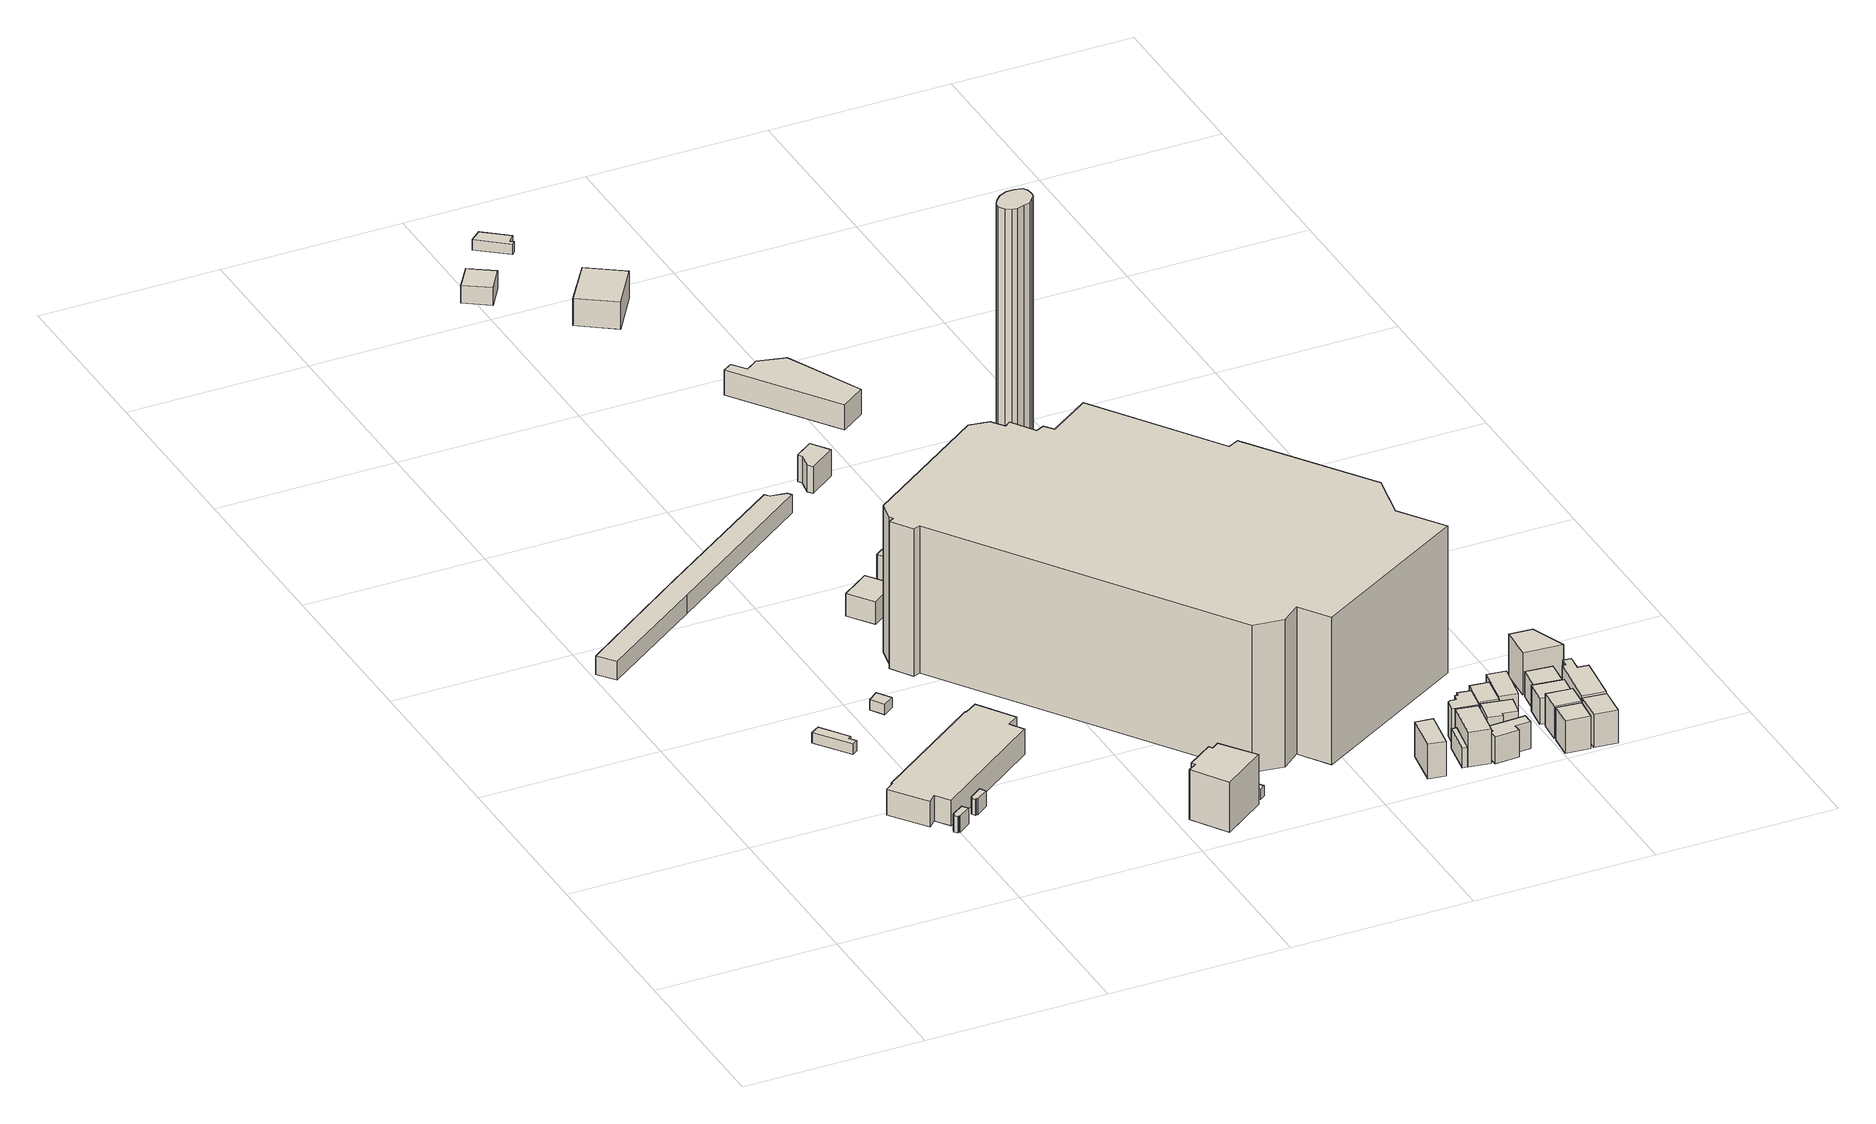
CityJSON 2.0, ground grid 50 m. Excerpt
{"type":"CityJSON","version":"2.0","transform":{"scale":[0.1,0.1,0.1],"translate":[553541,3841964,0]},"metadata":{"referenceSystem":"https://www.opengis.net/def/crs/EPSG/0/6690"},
"CityObjects":{
"building1":{"type":"Building","attributes":{"class":"3001","measuredHeight":4.7,"BuildingDetailAttribute.specifiedBuildingCoverageRate":0.6,"BuildingDetailAttribute.surveyYear":2017,"BuildingRiverFloodingRiskAttribute.description":"1","BuildingRiverFloodingRiskAttribute.rank":"2","BuildingRiverFloodingRiskAttribute.depth":1.25,"BuildingRiverFloodingRiskAttribute.adminType":"1","BuildingRiverFloodingRiskAttribute.scale":"2","BuildingRiverFloodingRiskAttribute.duration":79.05,"BuildingIDAttribute.prefecture":"27","BuildingIDAttribute.city":"27124"},"geometry":[{"type":"Solid","lod":"1","boundaries":[[[[0,1,2,3,4,5,6,7]],[[6,8,9,7]],[[5,10,8,6]],[[4,11,10,5]],[[3,12,11,4]],[[2,13,12,3]],[[1,14,13,2]],[[0,15,14,1]],[[7,9,15,0]],[[8,10,11,12,13,14,15,9]]]]}]},
"building2":{"type":"Building","attributes":{"計測周辺長":28.81,"1/2500図郭":22,"区名":"鶴見区","町丁目名称":"焼野２丁目","街区番号":11,"class":"3001","usage":"452","storeysAboveGround":1,"BuildingDetailAttribute.buildingRoofEdgeArea":31.96,"BuildingDetailAttribute.buildingStructureType":"610","BuildingDetailAttribute.buildingStructureOrgType":"2","BuildingDetailAttribute.detailedUsage":"1620","BuildingDetailAttribute.specifiedBuildingCoverageRate":0.6,"BuildingDetailAttribute.surveyYear":2017,"BuildingRiverFloodingRiskAttribute.description":"1","BuildingRiverFloodingRiskAttribute.rank":"2","BuildingRiverFloodingRiskAttribute.depth":1.45,"BuildingRiverFloodingRiskAttribute.adminType":"1","BuildingRiverFloodingRiskAttribute.scale":"2","BuildingRiverFloodingRiskAttribute.duration":97.28,"BuildingIDAttribute.prefecture":"27","BuildingIDAttribute.city":"27124"},"geometry":[{"type":"Solid","lod":"1","boundaries":[[[[16,17,18,19,20,21]],[[20,22,23,21]],[[19,24,22,20]],[[18,25,24,19]],[[17,26,25,18]],[[16,27,26,17]],[[21,23,27,16]],[[22,24,25,26,27,23]]]]}]},
"building3":{"type":"Building","attributes":{"class":"3001","measuredHeight":4.7,"BuildingDetailAttribute.specifiedBuildingCoverageRate":0.6,"BuildingDetailAttribute.surveyYear":2017,"BuildingRiverFloodingRiskAttribute.description":"1","BuildingRiverFloodingRiskAttribute.rank":"2","BuildingRiverFloodingRiskAttribute.depth":1.19,"BuildingRiverFloodingRiskAttribute.adminType":"1","BuildingRiverFloodingRiskAttribute.scale":"2","BuildingRiverFloodingRiskAttribute.duration":73.68,"BuildingIDAttribute.prefecture":"27","BuildingIDAttribute.city":"27124"},"geometry":[{"type":"Solid","lod":"1","boundaries":[[[[28,29,30,31,32,33,34,35]],[[34,36,37,35]],[[33,38,36,34]],[[32,39,38,33]],[[31,40,39,32]],[[30,41,40,31]],[[29,42,41,30]],[[28,43,42,29]],[[35,37,43,28]],[[36,38,39,40,41,42,43,37]]]]}]},
"building4":{"type":"Building","attributes":{"計測周辺長":123.88,"1/2500図郭":22,"区名":"鶴見区","町丁目名称":"焼野２丁目","街区番号":11,"class":"3001","usage":"452","measuredHeight":7.4,"storeysAboveGround":2,"BuildingDetailAttribute.buildingRoofEdgeArea":724.97,"BuildingDetailAttribute.buildingStructureType":"603","BuildingDetailAttribute.buildingStructureOrgType":"3","BuildingDetailAttribute.detailedUsage":"1620","BuildingDetailAttribute.specifiedBuildingCoverageRate":0.6,"BuildingDetailAttribute.surveyYear":2017,"BuildingRiverFloodingRiskAttribute.description":"1","BuildingRiverFloodingRiskAttribute.rank":"2","BuildingRiverFloodingRiskAttribute.depth":1.21,"BuildingRiverFloodingRiskAttribute.adminType":"1","BuildingRiverFloodingRiskAttribute.scale":"2","BuildingRiverFloodingRiskAttribute.duration":75.48,"BuildingIDAttribute.prefecture":"27","BuildingIDAttribute.city":"27124"},"geometry":[{"type":"Solid","lod":"1","boundaries":[[[[44,45,46,47,48,49,50,51,52,53,54,55]],[[54,56,57,55]],[[53,58,56,54]],[[52,59,58,53]],[[51,60,59,52]],[[50,61,60,51]],[[49,62,61,50]],[[48,63,62,49]],[[47,64,63,48]],[[46,65,64,47]],[[45,66,65,46]],[[44,67,66,45]],[[55,57,67,44]],[[56,58,59,60,61,62,63,64,65,66,67,57]]]]}]},
"building5":{"type":"Building","attributes":{"class":"3001","BuildingDetailAttribute.specifiedBuildingCoverageRate":0.6,"BuildingDetailAttribute.surveyYear":2017,"BuildingRiverFloodingRiskAttribute.description":"1","BuildingRiverFloodingRiskAttribute.rank":"2","BuildingRiverFloodingRiskAttribute.depth":1.58,"BuildingRiverFloodingRiskAttribute.adminType":"1","BuildingRiverFloodingRiskAttribute.scale":"2","BuildingRiverFloodingRiskAttribute.duration":108.07,"BuildingIDAttribute.prefecture":"27","BuildingIDAttribute.city":"27124"},"geometry":[{"type":"Solid","lod":"1","boundaries":[[[[68,69,70,71]],[[70,72,73,71]],[[69,74,72,70]],[[68,75,74,69]],[[71,73,75,68]],[[72,74,75,73]]]]}]},
"building6":{"type":"Building","attributes":{"計測周辺長":188.62,"1/2500図郭":22,"区名":"鶴見区","町丁目名称":"焼野３丁目","街区番号":3,"class":"3003","usage":"431","measuredHeight":5.4,"storeysAboveGround":1,"BuildingDetailAttribute.buildingRoofEdgeArea":532.32,"BuildingDetailAttribute.buildingStructureType":"610","BuildingDetailAttribute.buildingStructureOrgType":"2","BuildingDetailAttribute.detailedUsage":"1720","BuildingDetailAttribute.specifiedBuildingCoverageRate":0.6,"BuildingDetailAttribute.surveyYear":2017,"BuildingRiverFloodingRiskAttribute.description":"1","BuildingRiverFloodingRiskAttribute.rank":"2","BuildingRiverFloodingRiskAttribute.depth":0.916,"BuildingRiverFloodingRiskAttribute.adminType":"1","BuildingRiverFloodingRiskAttribute.scale":"2","BuildingRiverFloodingRiskAttribute.duration":47.07,"BuildingIDAttribute.prefecture":"27","BuildingIDAttribute.city":"27124"},"geometry":[{"type":"Solid","lod":"1","boundaries":[[[[76,77,78,79,80,81,82,83]],[[82,84,85,83]],[[81,86,84,82]],[[80,87,86,81]],[[79,88,87,80]],[[78,89,88,79]],[[77,90,89,78]],[[76,91,90,77]],[[83,85,91,76]],[[84,86,87,88,89,90,91,85]]]]}]},
"building7":{"type":"Building","attributes":{"計測周辺長":36.13,"1/2500図郭":22,"区名":"鶴見区","町丁目名称":"焼野３丁目","街区番号":3,"class":"3001","usage":"452","measuredHeight":6.5,"storeysAboveGround":1,"BuildingDetailAttribute.buildingRoofEdgeArea":81.1,"BuildingDetailAttribute.buildingStructureType":"610","BuildingDetailAttribute.buildingStructureOrgType":"2","BuildingDetailAttribute.detailedUsage":"1620","BuildingDetailAttribute.specifiedBuildingCoverageRate":0.6,"BuildingDetailAttribute.surveyYear":2017,"BuildingRiverFloodingRiskAttribute.description":"1","BuildingRiverFloodingRiskAttribute.rank":"2","BuildingRiverFloodingRiskAttribute.depth":1.5,"BuildingRiverFloodingRiskAttribute.adminType":"1","BuildingRiverFloodingRiskAttribute.scale":"2","BuildingRiverFloodingRiskAttribute.duration":101.57,"BuildingIDAttribute.prefecture":"27","BuildingIDAttribute.city":"27124"},"geometry":[{"type":"Solid","lod":"1","boundaries":[[[[92,93,94,95]],[[94,96,97,95]],[[93,98,96,94]],[[92,99,98,93]],[[95,97,99,92]],[[96,98,99,97]]]]}]},
"building8":{"type":"Building","attributes":{"計測周辺長":54.66,"1/2500図郭":22,"区名":"鶴見区","町丁目名称":"焼野２丁目","街区番号":11,"class":"3002","usage":"452","measuredHeight":14.5,"storeysAboveGround":5,"BuildingDetailAttribute.buildingRoofEdgeArea":177,"BuildingDetailAttribute.buildingStructureType":"603","BuildingDetailAttribute.buildingStructureOrgType":"3","BuildingDetailAttribute.detailedUsage":"1620","BuildingDetailAttribute.specifiedBuildingCoverageRate":0.6,"BuildingDetailAttribute.surveyYear":2017,"BuildingRiverFloodingRiskAttribute.description":"1","BuildingRiverFloodingRiskAttribute.rank":"2","BuildingRiverFloodingRiskAttribute.depth":1.59,"BuildingRiverFloodingRiskAttribute.adminType":"1","BuildingRiverFloodingRiskAttribute.scale":"2","BuildingRiverFloodingRiskAttribute.duration":109.17,"BuildingIDAttribute.prefecture":"27","BuildingIDAttribute.city":"27124"},"geometry":[{"type":"Solid","lod":"1","boundaries":[[[[100,101,102,103,104,105,106,107]],[[106,108,109,107]],[[105,110,108,106]],[[104,111,110,105]],[[103,112,111,104]],[[102,113,112,103]],[[101,114,113,102]],[[100,115,114,101]],[[107,109,115,100]],[[108,110,111,112,113,114,115,109]]]]}]},
"building9":{"type":"Building","attributes":{"計測周辺長":23.14,"1/2500図郭":22,"区名":"鶴見区","町丁目名称":"焼野２丁目","街区番号":11,"class":"3003","usage":"452","storeysAboveGround":1,"BuildingDetailAttribute.buildingRoofEdgeArea":18.38,"BuildingDetailAttribute.buildingStructureType":"610","BuildingDetailAttribute.buildingStructureOrgType":"2","BuildingDetailAttribute.detailedUsage":"1620","BuildingDetailAttribute.specifiedBuildingCoverageRate":0.6,"BuildingDetailAttribute.surveyYear":2017,"BuildingRiverFloodingRiskAttribute.description":"1","BuildingRiverFloodingRiskAttribute.rank":"2","BuildingRiverFloodingRiskAttribute.depth":1.59,"BuildingRiverFloodingRiskAttribute.adminType":"1","BuildingRiverFloodingRiskAttribute.scale":"2","BuildingRiverFloodingRiskAttribute.duration":109.17,"BuildingIDAttribute.prefecture":"27","BuildingIDAttribute.city":"27124"},"geometry":[{"type":"Solid","lod":"1","boundaries":[[[[116,117,118,119]],[[118,120,121,119]],[[117,122,120,118]],[[116,123,122,117]],[[119,121,123,116]],[[120,122,123,121]]]]}]},
"building10":{"type":"Building","attributes":{"計測周辺長":23.14,"1/2500図郭":22,"区名":"鶴見区","町丁目名称":"焼野２丁目","街区番号":11,"class":"3003","usage":"452","storeysAboveGround":1,"BuildingDetailAttribute.buildingRoofEdgeArea":18.38,"BuildingDetailAttribute.buildingStructureType":"610","BuildingDetailAttribute.buildingStructureOrgType":"2","BuildingDetailAttribute.detailedUsage":"1620","BuildingDetailAttribute.specifiedBuildingCoverageRate":0.6,"BuildingDetailAttribute.surveyYear":2017,"BuildingRiverFloodingRiskAttribute.description":"1","BuildingRiverFloodingRiskAttribute.rank":"2","BuildingRiverFloodingRiskAttribute.depth":1.59,"BuildingRiverFloodingRiskAttribute.adminType":"1","BuildingRiverFloodingRiskAttribute.scale":"2","BuildingRiverFloodingRiskAttribute.duration":109.17,"BuildingIDAttribute.prefecture":"27","BuildingIDAttribute.city":"27124"},"geometry":[{"type":"Solid","lod":"1","boundaries":[[[[124,125,126,127]],[[126,128,129,127]],[[125,130,128,126]],[[124,131,130,125]],[[127,129,131,124]],[[128,130,131,129]]]]}]},
"building11":{"type":"Building","attributes":{"class":"3003","measuredHeight":5.2,"BuildingDetailAttribute.specifiedBuildingCoverageRate":0.6,"BuildingDetailAttribute.surveyYear":2017,"BuildingRiverFloodingRiskAttribute.description":"1","BuildingRiverFloodingRiskAttribute.rank":"2","BuildingRiverFloodingRiskAttribute.depth":1.23,"BuildingRiverFloodingRiskAttribute.adminType":"1","BuildingRiverFloodingRiskAttribute.scale":"2","BuildingRiverFloodingRiskAttribute.duration":77.03,"BuildingIDAttribute.prefecture":"27","BuildingIDAttribute.city":"27124"},"geometry":[{"type":"Solid","lod":"1","boundaries":[[[[132,133,134,135]],[[134,136,137,135]],[[133,138,136,134]],[[132,139,138,133]],[[135,137,139,132]],[[136,138,139,137]]]]}]},
"building12":{"type":"Building","attributes":{"計測周辺長":28.7,"1/2500図郭":22,"区名":"鶴見区","町丁目名称":"焼野３丁目","街区番号":3,"class":"3003","usage":"431","measuredHeight":7.7,"storeysAboveGround":1,"BuildingDetailAttribute.buildingRoofEdgeArea":47.15,"BuildingDetailAttribute.buildingStructureType":"610","BuildingDetailAttribute.buildingStructureOrgType":"2","BuildingDetailAttribute.detailedUsage":"1720","BuildingDetailAttribute.specifiedBuildingCoverageRate":0.6,"BuildingDetailAttribute.surveyYear":2017,"BuildingRiverFloodingRiskAttribute.description":"1","BuildingRiverFloodingRiskAttribute.rank":"2","BuildingRiverFloodingRiskAttribute.depth":0.919,"BuildingRiverFloodingRiskAttribute.adminType":"1","BuildingRiverFloodingRiskAttribute.scale":"2","BuildingRiverFloodingRiskAttribute.duration":47.15,"BuildingIDAttribute.prefecture":"27","BuildingIDAttribute.city":"27124"},"geometry":[{"type":"Solid","lod":"1","boundaries":[[[[140,141,142,143,144,145]],[[144,146,147,145]],[[143,148,146,144]],[[142,149,148,143]],[[141,150,149,142]],[[140,151,150,141]],[[145,147,151,140]],[[146,148,149,150,151,147]]]]}]},
"building13":{"type":"Building","attributes":{"計測周辺長":384.94,"1/2500図郭":22,"区名":"鶴見区","町丁目名称":"焼野２丁目","街区番号":11,"class":"3002","usage":"452","measuredHeight":42.7,"storeysAboveGround":9,"BuildingDetailAttribute.buildingRoofEdgeArea":8252.58,"BuildingDetailAttribute.buildingStructureType":"603","BuildingDetailAttribute.buildingStructureOrgType":"3","BuildingDetailAttribute.detailedUsage":"1620","BuildingDetailAttribute.specifiedBuildingCoverageRate":0.6,"BuildingDetailAttribute.surveyYear":2017,"BuildingRiverFloodingRiskAttribute.description":"1","BuildingRiverFloodingRiskAttribute.rank":"2","BuildingRiverFloodingRiskAttribute.depth":1.46,"BuildingRiverFloodingRiskAttribute.adminType":"1","BuildingRiverFloodingRiskAttribute.scale":"2","BuildingRiverFloodingRiskAttribute.duration":97.9,"BuildingIDAttribute.prefecture":"27","BuildingIDAttribute.city":"27124"},"geometry":[{"type":"Solid","lod":"1","boundaries":[[[[152,153,154,155,156,157,158,159,160,161,162,163,164,165,166,167,168,169,170,171,172,173,174]],[[173,175,176,174]],[[172,177,175,173]],[[171,178,177,172]],[[170,179,178,171]],[[169,180,179,170]],[[168,181,180,169]],[[167,182,181,168]],[[166,183,182,167]],[[165,184,183,166]],[[164,185,184,165]],[[163,186,185,164]],[[162,187,186,163]],[[161,188,187,162]],[[160,189,188,161]],[[159,190,189,160]],[[158,191,190,159]],[[157,192,191,158]],[[156,193,192,157]],[[155,194,193,156]],[[154,195,194,155]],[[153,196,195,154]],[[152,197,196,153]],[[174,176,197,152]],[[175,177,178,179,180,181,182,183,184,185,186,187,188,189,190,191,192,193,194,195,196,197,176]]]]}]},
"building14":{"type":"Building","attributes":{"計測周辺長":156.8,"1/2500図郭":22,"区名":"鶴見区","町丁目名称":"焼野２丁目","街区番号":11,"class":"3001","usage":"452","measuredHeight":9.9,"storeysAboveGround":2,"BuildingDetailAttribute.buildingRoofEdgeArea":564.96,"BuildingDetailAttribute.buildingStructureType":"610","BuildingDetailAttribute.buildingStructureOrgType":"2","BuildingDetailAttribute.detailedUsage":"1620","BuildingDetailAttribute.specifiedBuildingCoverageRate":0.6,"BuildingDetailAttribute.surveyYear":2017,"BuildingRiverFloodingRiskAttribute.description":"1","BuildingRiverFloodingRiskAttribute.rank":"2","BuildingRiverFloodingRiskAttribute.depth":1.22,"BuildingRiverFloodingRiskAttribute.adminType":"1","BuildingRiverFloodingRiskAttribute.scale":"2","BuildingRiverFloodingRiskAttribute.duration":76,"BuildingIDAttribute.prefecture":"27","BuildingIDAttribute.city":"27124"},"geometry":[{"type":"Solid","lod":"1","boundaries":[[[[198,199,200,201,202,203]],[[202,204,205,203]],[[201,206,204,202]],[[200,207,206,201]],[[199,208,207,200]],[[198,209,208,199]],[[203,205,209,198]],[[204,206,207,208,209,205]]]]}]},
"building15":{"type":"Building","attributes":{"計測周辺長":57.41,"1/2500図郭":22,"区名":"鶴見区","町丁目名称":"焼野３丁目","街区番号":3,"class":"3001","usage":"431","measuredHeight":7.9,"storeysAboveGround":1,"BuildingDetailAttribute.buildingRoofEdgeArea":205.15,"BuildingDetailAttribute.buildingStructureType":"610","BuildingDetailAttribute.buildingStructureOrgType":"2","BuildingDetailAttribute.detailedUsage":"1720","BuildingDetailAttribute.specifiedBuildingCoverageRate":0.6,"BuildingDetailAttribute.surveyYear":2017,"BuildingRiverFloodingRiskAttribute.description":"1","BuildingRiverFloodingRiskAttribute.rank":"2","BuildingRiverFloodingRiskAttribute.depth":1.06,"BuildingRiverFloodingRiskAttribute.adminType":"1","BuildingRiverFloodingRiskAttribute.scale":"2","BuildingRiverFloodingRiskAttribute.duration":61.22,"BuildingIDAttribute.prefecture":"27","BuildingIDAttribute.city":"27124"},"geometry":[{"type":"Solid","lod":"1","boundaries":[[[[210,211,212,213]],[[212,214,215,213]],[[211,216,214,212]],[[210,217,216,211]],[[213,215,217,210]],[[214,216,217,215]]]]}]},
"building16":{"type":"Building","attributes":{"class":"3003","BuildingDetailAttribute.specifiedBuildingCoverageRate":0.6,"BuildingDetailAttribute.surveyYear":2017,"BuildingRiverFloodingRiskAttribute.description":"1","BuildingRiverFloodingRiskAttribute.rank":"2","BuildingRiverFloodingRiskAttribute.depth":1.89,"BuildingRiverFloodingRiskAttribute.adminType":"1","BuildingRiverFloodingRiskAttribute.scale":"2","BuildingRiverFloodingRiskAttribute.duration":129.43,"BuildingIDAttribute.prefecture":"27","BuildingIDAttribute.city":"27124"},"geometry":[{"type":"Solid","lod":"1","boundaries":[[[[218,219,220,221,222,223]],[[222,224,225,223]],[[221,226,224,222]],[[220,227,226,221]],[[219,228,227,220]],[[218,229,228,219]],[[223,225,229,218]],[[224,226,227,228,229,225]]]]}]},
"building17":{"type":"Building","attributes":{"計測周辺長":29.45,"1/2500図郭":22,"区名":"鶴見区","町丁目名称":"焼野２丁目","街区番号":11,"class":"3001","usage":"452","measuredHeight":98.3,"storeysAboveGround":1,"BuildingDetailAttribute.buildingRoofEdgeArea":64.72,"BuildingDetailAttribute.buildingStructureType":"603","BuildingDetailAttribute.buildingStructureOrgType":"3","BuildingDetailAttribute.detailedUsage":"1620","BuildingDetailAttribute.specifiedBuildingCoverageRate":0.6,"BuildingDetailAttribute.surveyYear":2017,"BuildingRiverFloodingRiskAttribute.description":"1","BuildingRiverFloodingRiskAttribute.rank":"2","BuildingRiverFloodingRiskAttribute.depth":1.5,"BuildingRiverFloodingRiskAttribute.adminType":"1","BuildingRiverFloodingRiskAttribute.scale":"2","BuildingRiverFloodingRiskAttribute.duration":101.47,"BuildingIDAttribute.prefecture":"27","BuildingIDAttribute.city":"27124"},"geometry":[{"type":"Solid","lod":"1","boundaries":[[[[230,231,232,233,234,235,236,237,238,239,240,241,242,243,244,245,246]],[[245,247,248,246]],[[244,249,247,245]],[[243,250,249,244]],[[242,251,250,243]],[[241,252,251,242]],[[240,253,252,241]],[[239,254,253,240]],[[238,255,254,239]],[[237,256,255,238]],[[236,257,256,237]],[[235,258,257,236]],[[234,259,258,235]],[[233,260,259,234]],[[232,261,260,233]],[[231,262,261,232]],[[230,263,262,231]],[[246,248,263,230]],[[247,249,250,251,252,253,254,255,256,257,258,259,260,261,262,263,248]]]]}]},
"building18":{"type":"Building","attributes":{"計測周辺長":85.37,"1/2500図郭":22,"区名":"鶴見区","町丁目名称":"焼野３丁目","街区番号":3,"class":"3003","usage":"431","measuredHeight":7.3,"storeysAboveGround":1,"BuildingDetailAttribute.buildingRoofEdgeArea":314.3,"BuildingDetailAttribute.buildingStructureType":"610","BuildingDetailAttribute.buildingStructureOrgType":"2","BuildingDetailAttribute.detailedUsage":"1720","BuildingDetailAttribute.specifiedBuildingCoverageRate":0.6,"BuildingDetailAttribute.surveyYear":2017,"BuildingRiverFloodingRiskAttribute.description":"1","BuildingRiverFloodingRiskAttribute.rank":"2","BuildingRiverFloodingRiskAttribute.depth":0.861,"BuildingRiverFloodingRiskAttribute.adminType":"1","BuildingRiverFloodingRiskAttribute.scale":"2","BuildingRiverFloodingRiskAttribute.duration":41.03,"BuildingIDAttribute.prefecture":"27","BuildingIDAttribute.city":"27124"},"geometry":[{"type":"Solid","lod":"1","boundaries":[[[[264,265,266,267,268,269,270]],[[269,271,272,270]],[[268,273,271,269]],[[267,274,273,268]],[[266,275,274,267]],[[265,276,275,266]],[[264,277,276,265]],[[270,272,277,264]],[[271,273,274,275,276,277,272]]]]}]},
"building19":{"type":"Building","attributes":{"計測周辺長":42.56,"1/2500図郭":22,"区名":"鶴見区","町丁目名称":"焼野２丁目","街区番号":11,"class":"3003","usage":"452","measuredHeight":22.6,"storeysAboveGround":1,"BuildingDetailAttribute.buildingRoofEdgeArea":97.22,"BuildingDetailAttribute.buildingStructureType":"610","BuildingDetailAttribute.buildingStructureOrgType":"2","BuildingDetailAttribute.detailedUsage":"1620","BuildingDetailAttribute.specifiedBuildingCoverageRate":0.6,"BuildingDetailAttribute.surveyYear":2017,"BuildingRiverFloodingRiskAttribute.description":"1","BuildingRiverFloodingRiskAttribute.rank":"2","BuildingRiverFloodingRiskAttribute.depth":1.5,"BuildingRiverFloodingRiskAttribute.adminType":"1","BuildingRiverFloodingRiskAttribute.scale":"2","BuildingRiverFloodingRiskAttribute.duration":101.47,"BuildingIDAttribute.prefecture":"27","BuildingIDAttribute.city":"27124"},"geometry":[{"type":"Solid","lod":"1","boundaries":[[[[278,279,280,281,282,283,284]],[[283,285,286,284]],[[282,287,285,283]],[[281,288,287,282]],[[280,289,288,281]],[[279,290,289,280]],[[278,291,290,279]],[[284,286,291,278]],[[285,287,288,289,290,291,286]]]]}]},
"building20":{"type":"Building","attributes":{"計測周辺長":31.7,"1/2500図郭":22,"区名":"鶴見区","町丁目名称":"焼野２丁目","街区番号":10,"class":"3001","usage":"411","measuredHeight":10,"storeysAboveGround":3,"BuildingDetailAttribute.buildingRoofEdgeArea":52.88,"BuildingDetailAttribute.buildingStructureType":"610","BuildingDetailAttribute.buildingStructureOrgType":"2","BuildingDetailAttribute.detailedUsage":"1110","BuildingDetailAttribute.specifiedBuildingCoverageRate":0.8,"BuildingDetailAttribute.surveyYear":2017,"BuildingRiverFloodingRiskAttribute.description":"1","BuildingRiverFloodingRiskAttribute.rank":"2","BuildingRiverFloodingRiskAttribute.depth":2.36,"BuildingRiverFloodingRiskAttribute.adminType":"1","BuildingRiverFloodingRiskAttribute.scale":"2","BuildingRiverFloodingRiskAttribute.duration":155.88,"BuildingIDAttribute.prefecture":"27","BuildingIDAttribute.city":"27124"},"geometry":[{"type":"Solid","lod":"1","boundaries":[[[[292,293,294,295]],[[294,296,297,295]],[[293,298,296,294]],[[292,299,298,293]],[[295,297,299,292]],[[296,298,299,297]]]]}]},
"building21":{"type":"Building","attributes":{"計測周辺長":37.68,"1/2500図郭":22,"区名":"鶴見区","町丁目名称":"焼野２丁目","街区番号":10,"class":"3003","usage":"411","measuredHeight":5.7,"storeysAboveGround":3,"BuildingDetailAttribute.buildingRoofEdgeArea":82.09,"BuildingDetailAttribute.buildingStructureType":"610","BuildingDetailAttribute.buildingStructureOrgType":"2","BuildingDetailAttribute.detailedUsage":"1110","BuildingDetailAttribute.specifiedBuildingCoverageRate":0.8,"BuildingDetailAttribute.surveyYear":2017,"BuildingRiverFloodingRiskAttribute.description":"1","BuildingRiverFloodingRiskAttribute.rank":"2","BuildingRiverFloodingRiskAttribute.depth":2.36,"BuildingRiverFloodingRiskAttribute.adminType":"1","BuildingRiverFloodingRiskAttribute.scale":"2","BuildingRiverFloodingRiskAttribute.duration":155.88,"BuildingIDAttribute.prefecture":"27","BuildingIDAttribute.city":"27124"},"geometry":[{"type":"Solid","lod":"1","boundaries":[[[[300,301,302,303]],[[302,304,305,303]],[[301,306,304,302]],[[300,307,306,301]],[[303,305,307,300]],[[304,306,307,305]]]]}]},
"building22":{"type":"Building","attributes":{"計測周辺長":37.68,"1/2500図郭":22,"区名":"鶴見区","町丁目名称":"焼野２丁目","街区番号":10,"class":"3001","usage":"411","measuredHeight":10.1,"storeysAboveGround":3,"BuildingDetailAttribute.buildingRoofEdgeArea":82.09,"BuildingDetailAttribute.buildingStructureType":"610","BuildingDetailAttribute.buildingStructureOrgType":"2","BuildingDetailAttribute.detailedUsage":"1110","BuildingDetailAttribute.specifiedBuildingCoverageRate":0.8,"BuildingDetailAttribute.surveyYear":2017,"BuildingRiverFloodingRiskAttribute.description":"1","BuildingRiverFloodingRiskAttribute.rank":"2","BuildingRiverFloodingRiskAttribute.depth":2.36,"BuildingRiverFloodingRiskAttribute.adminType":"1","BuildingRiverFloodingRiskAttribute.scale":"2","BuildingRiverFloodingRiskAttribute.duration":155.88,"BuildingIDAttribute.prefecture":"27","BuildingIDAttribute.city":"27124"},"geometry":[{"type":"Solid","lod":"1","boundaries":[[[[308,309,310,311]],[[310,312,313,311]],[[309,314,312,310]],[[308,315,314,309]],[[311,313,315,308]],[[312,314,315,313]]]]}]},
"building23":{"type":"Building","attributes":{"計測周辺長":28.61,"1/2500図郭":22,"区名":"鶴見区","町丁目名称":"焼野２丁目","街区番号":10,"class":"3001","usage":"411","measuredHeight":9.8,"storeysAboveGround":3,"BuildingDetailAttribute.buildingRoofEdgeArea":43.06,"BuildingDetailAttribute.buildingStructureType":"610","BuildingDetailAttribute.buildingStructureOrgType":"2","BuildingDetailAttribute.detailedUsage":"1110","BuildingDetailAttribute.specifiedBuildingCoverageRate":0.8,"BuildingDetailAttribute.surveyYear":2017,"BuildingRiverFloodingRiskAttribute.description":"1","BuildingRiverFloodingRiskAttribute.rank":"2","BuildingRiverFloodingRiskAttribute.depth":2.36,"BuildingRiverFloodingRiskAttribute.adminType":"1","BuildingRiverFloodingRiskAttribute.scale":"2","BuildingRiverFloodingRiskAttribute.duration":155.88,"BuildingIDAttribute.prefecture":"27","BuildingIDAttribute.city":"27124"},"geometry":[{"type":"Solid","lod":"1","boundaries":[[[[316,317,318,319,320,321,322,323,324]],[[323,325,326,324]],[[322,327,325,323]],[[321,328,327,322]],[[320,329,328,321]],[[319,330,329,320]],[[318,331,330,319]],[[317,332,331,318]],[[316,333,332,317]],[[324,326,333,316]],[[325,327,328,329,330,331,332,333,326]]]]}]},
"building24":{"type":"Building","attributes":{"計測周辺長":32.57,"1/2500図郭":22,"区名":"鶴見区","町丁目名称":"焼野２丁目","街区番号":10,"class":"3001","usage":"411","measuredHeight":7.8,"storeysAboveGround":3,"BuildingDetailAttribute.buildingRoofEdgeArea":46.54,"BuildingDetailAttribute.buildingStructureType":"610","BuildingDetailAttribute.buildingStructureOrgType":"2","BuildingDetailAttribute.detailedUsage":"1110","BuildingDetailAttribute.specifiedBuildingCoverageRate":0.8,"BuildingDetailAttribute.surveyYear":2017,"BuildingRiverFloodingRiskAttribute.description":"1","BuildingRiverFloodingRiskAttribute.rank":"2","BuildingRiverFloodingRiskAttribute.depth":2.36,"BuildingRiverFloodingRiskAttribute.adminType":"1","BuildingRiverFloodingRiskAttribute.scale":"2","BuildingRiverFloodingRiskAttribute.duration":155.88,"BuildingIDAttribute.prefecture":"27","BuildingIDAttribute.city":"27124"},"geometry":[{"type":"Solid","lod":"1","boundaries":[[[[334,335,336,337,338,339,340,341]],[[340,342,343,341]],[[339,344,342,340]],[[338,345,344,339]],[[337,346,345,338]],[[336,347,346,337]],[[335,348,347,336]],[[334,349,348,335]],[[341,343,349,334]],[[342,344,345,346,347,348,349,343]]]]}]},
"building25":{"type":"Building","attributes":{"計測周辺長":32.52,"1/2500図郭":22,"区名":"鶴見区","町丁目名称":"焼野２丁目","街区番号":10,"class":"3001","usage":"411","measuredHeight":9.5,"storeysAboveGround":3,"BuildingDetailAttribute.buildingRoofEdgeArea":59.12,"BuildingDetailAttribute.buildingStructureType":"610","BuildingDetailAttribute.buildingStructureOrgType":"2","BuildingDetailAttribute.detailedUsage":"1110","BuildingDetailAttribute.specifiedBuildingCoverageRate":0.8,"BuildingDetailAttribute.surveyYear":2017,"BuildingRiverFloodingRiskAttribute.description":"1","BuildingRiverFloodingRiskAttribute.rank":"2","BuildingRiverFloodingRiskAttribute.depth":2.36,"BuildingRiverFloodingRiskAttribute.adminType":"1","BuildingRiverFloodingRiskAttribute.scale":"2","BuildingRiverFloodingRiskAttribute.duration":155.88,"BuildingIDAttribute.prefecture":"27","BuildingIDAttribute.city":"27124"},"geometry":[{"type":"Solid","lod":"1","boundaries":[[[[350,351,352,353,354,355]],[[354,356,357,355]],[[353,358,356,354]],[[352,359,358,353]],[[351,360,359,352]],[[350,361,360,351]],[[355,357,361,350]],[[356,358,359,360,361,357]]]]}]},
"building26":{"type":"Building","attributes":{"計測周辺長":27.16,"1/2500図郭":22,"区名":"鶴見区","町丁目名称":"焼野２丁目","街区番号":10,"class":"3001","usage":"411","measuredHeight":9.7,"storeysAboveGround":3,"BuildingDetailAttribute.buildingRoofEdgeArea":43.81,"BuildingDetailAttribute.buildingStructureType":"610","BuildingDetailAttribute.buildingStructureOrgType":"2","BuildingDetailAttribute.detailedUsage":"1110","BuildingDetailAttribute.specifiedBuildingCoverageRate":0.8,"BuildingDetailAttribute.surveyYear":2017,"BuildingRiverFloodingRiskAttribute.description":"1","BuildingRiverFloodingRiskAttribute.rank":"2","BuildingRiverFloodingRiskAttribute.depth":2.36,"BuildingRiverFloodingRiskAttribute.adminType":"1","BuildingRiverFloodingRiskAttribute.scale":"2","BuildingRiverFloodingRiskAttribute.duration":155.88,"BuildingIDAttribute.prefecture":"27","BuildingIDAttribute.city":"27124"},"geometry":[{"type":"Solid","lod":"1","boundaries":[[[[362,363,364,365]],[[364,366,367,365]],[[363,368,366,364]],[[362,369,368,363]],[[365,367,369,362]],[[366,368,369,367]]]]}]},
"building27":{"type":"Building","attributes":{"計測周辺長":31.81,"1/2500図郭":22,"区名":"鶴見区","町丁目名称":"焼野２丁目","街区番号":10,"class":"3001","usage":"411","measuredHeight":9.8,"storeysAboveGround":3,"BuildingDetailAttribute.buildingRoofEdgeArea":54.99,"BuildingDetailAttribute.buildingStructureType":"610","BuildingDetailAttribute.buildingStructureOrgType":"2","BuildingDetailAttribute.detailedUsage":"1110","BuildingDetailAttribute.specifiedBuildingCoverageRate":0.8,"BuildingDetailAttribute.surveyYear":2017,"BuildingRiverFloodingRiskAttribute.description":"1","BuildingRiverFloodingRiskAttribute.rank":"2","BuildingRiverFloodingRiskAttribute.depth":2.36,"BuildingRiverFloodingRiskAttribute.adminType":"1","BuildingRiverFloodingRiskAttribute.scale":"2","BuildingRiverFloodingRiskAttribute.duration":155.88,"BuildingIDAttribute.prefecture":"27","BuildingIDAttribute.city":"27124"},"geometry":[{"type":"Solid","lod":"1","boundaries":[[[[370,371,372,373]],[[372,374,375,373]],[[371,376,374,372]],[[370,377,376,371]],[[373,375,377,370]],[[374,376,377,375]]]]}]},
"building28":{"type":"Building","attributes":{"計測周辺長":15.78,"1/2500図郭":22,"区名":"鶴見区","町丁目名称":"焼野２丁目","街区番号":11,"class":"3003","usage":"452","storeysAboveGround":1,"BuildingDetailAttribute.buildingRoofEdgeArea":10.16,"BuildingDetailAttribute.buildingStructureType":"610","BuildingDetailAttribute.buildingStructureOrgType":"2","BuildingDetailAttribute.detailedUsage":"1620","BuildingDetailAttribute.specifiedBuildingCoverageRate":0.6,"BuildingDetailAttribute.surveyYear":2017,"BuildingRiverFloodingRiskAttribute.description":"1","BuildingRiverFloodingRiskAttribute.rank":"2","BuildingRiverFloodingRiskAttribute.depth":1.62,"BuildingRiverFloodingRiskAttribute.adminType":"1","BuildingRiverFloodingRiskAttribute.scale":"2","BuildingRiverFloodingRiskAttribute.duration":111.2,"BuildingIDAttribute.prefecture":"27","BuildingIDAttribute.city":"27124"},"geometry":[{"type":"Solid","lod":"1","boundaries":[[[[378,379,380,381]],[[380,382,383,381]],[[379,384,382,380]],[[378,385,384,379]],[[381,383,385,378]],[[382,384,385,383]]]]}]},
"building29":{"type":"Building","attributes":{"計測周辺長":15.9,"1/2500図郭":22,"区名":"鶴見区","町丁目名称":"焼野２丁目","街区番号":11,"class":"3003","usage":"452","storeysAboveGround":1,"BuildingDetailAttribute.buildingRoofEdgeArea":10.78,"BuildingDetailAttribute.buildingStructureType":"610","BuildingDetailAttribute.buildingStructureOrgType":"2","BuildingDetailAttribute.detailedUsage":"1620","BuildingDetailAttribute.specifiedBuildingCoverageRate":0.6,"BuildingDetailAttribute.surveyYear":2017,"BuildingRiverFloodingRiskAttribute.description":"1","BuildingRiverFloodingRiskAttribute.rank":"2","BuildingRiverFloodingRiskAttribute.depth":1.91,"BuildingRiverFloodingRiskAttribute.adminType":"1","BuildingRiverFloodingRiskAttribute.scale":"2","BuildingRiverFloodingRiskAttribute.duration":130.55,"BuildingIDAttribute.prefecture":"27","BuildingIDAttribute.city":"27124"},"geometry":[{"type":"Solid","lod":"1","boundaries":[[[[386,387,388,389]],[[388,390,391,389]],[[387,392,390,388]],[[386,393,392,387]],[[389,391,393,386]],[[390,392,393,391]]]]}]},
"building30":{"type":"Building","attributes":{"class":"3001","measuredHeight":9.4,"BuildingDetailAttribute.specifiedBuildingCoverageRate":0.8,"BuildingDetailAttribute.surveyYear":2017,"BuildingRiverFloodingRiskAttribute.description":"1","BuildingRiverFloodingRiskAttribute.rank":"2","BuildingRiverFloodingRiskAttribute.depth":2.13,"BuildingRiverFloodingRiskAttribute.adminType":"1","BuildingRiverFloodingRiskAttribute.scale":"2","BuildingRiverFloodingRiskAttribute.duration":142.85,"BuildingIDAttribute.prefecture":"27","BuildingIDAttribute.city":"27124"},"geometry":[{"type":"Solid","lod":"1","boundaries":[[[[394,395,396,397]],[[396,398,399,397]],[[395,400,398,396]],[[394,401,400,395]],[[397,399,401,394]],[[398,400,401,399]]]]}]},
"building31":{"type":"Building","attributes":{"class":"3001","measuredHeight":9.4,"BuildingDetailAttribute.specifiedBuildingCoverageRate":0.8,"BuildingDetailAttribute.surveyYear":2017,"BuildingRiverFloodingRiskAttribute.description":"1","BuildingRiverFloodingRiskAttribute.rank":"2","BuildingRiverFloodingRiskAttribute.depth":2.13,"BuildingRiverFloodingRiskAttribute.adminType":"1","BuildingRiverFloodingRiskAttribute.scale":"2","BuildingRiverFloodingRiskAttribute.duration":142.85,"BuildingIDAttribute.prefecture":"27","BuildingIDAttribute.city":"27124"},"geometry":[{"type":"Solid","lod":"1","boundaries":[[[[402,403,404,405]],[[404,406,407,405]],[[403,408,406,404]],[[402,409,408,403]],[[405,407,409,402]],[[406,408,409,407]]]]}]},
"building32":{"type":"Building","attributes":{"class":"3001","measuredHeight":7.5,"BuildingDetailAttribute.specifiedBuildingCoverageRate":0.8,"BuildingDetailAttribute.surveyYear":2017,"BuildingRiverFloodingRiskAttribute.description":"1","BuildingRiverFloodingRiskAttribute.rank":"2","BuildingRiverFloodingRiskAttribute.depth":2.13,"BuildingRiverFloodingRiskAttribute.adminType":"1","BuildingRiverFloodingRiskAttribute.scale":"2","BuildingRiverFloodingRiskAttribute.duration":142.85,"BuildingIDAttribute.prefecture":"27","BuildingIDAttribute.city":"27124"},"geometry":[{"type":"Solid","lod":"1","boundaries":[[[[410,411,412,413]],[[412,414,415,413]],[[411,416,414,412]],[[410,417,416,411]],[[413,415,417,410]],[[414,416,417,415]]]]}]},
"building33":{"type":"Building","attributes":{"class":"3001","measuredHeight":9.6,"BuildingDetailAttribute.specifiedBuildingCoverageRate":0.8,"BuildingDetailAttribute.surveyYear":2017,"BuildingRiverFloodingRiskAttribute.description":"1","BuildingRiverFloodingRiskAttribute.rank":"2","BuildingRiverFloodingRiskAttribute.depth":2.13,"BuildingRiverFloodingRiskAttribute.adminType":"1","BuildingRiverFloodingRiskAttribute.scale":"2","BuildingRiverFloodingRiskAttribute.duration":142.85,"BuildingIDAttribute.prefecture":"27","BuildingIDAttribute.city":"27124"},"geometry":[{"type":"Solid","lod":"1","boundaries":[[[[418,419,420,421]],[[420,422,423,421]],[[419,424,422,420]],[[418,425,424,419]],[[421,423,425,418]],[[422,424,425,423]]]]}]},
"building34":{"type":"Building","attributes":{"class":"3001","measuredHeight":7.3,"BuildingDetailAttribute.specifiedBuildingCoverageRate":0.8,"BuildingDetailAttribute.surveyYear":2017,"BuildingRiverFloodingRiskAttribute.description":"1","BuildingRiverFloodingRiskAttribute.rank":"2","BuildingRiverFloodingRiskAttribute.depth":2.09,"BuildingRiverFloodingRiskAttribute.adminType":"1","BuildingRiverFloodingRiskAttribute.scale":"2","BuildingRiverFloodingRiskAttribute.duration":140.72,"BuildingIDAttribute.prefecture":"27","BuildingIDAttribute.city":"27124"},"geometry":[{"type":"Solid","lod":"1","boundaries":[[[[426,427,428,429]],[[428,430,431,429]],[[427,432,430,428]],[[426,433,432,427]],[[429,431,433,426]],[[430,432,433,431]]]]}]},
"building35":{"type":"Building","attributes":{"計測周辺長":15.37,"1/2500図郭":22,"区名":"鶴見区","町丁目名称":"焼野２丁目","街区番号":11,"class":"3003","usage":"452","storeysAboveGround":1,"BuildingDetailAttribute.buildingRoofEdgeArea":12.19,"BuildingDetailAttribute.buildingStructureType":"610","BuildingDetailAttribute.buildingStructureOrgType":"2","BuildingDetailAttribute.detailedUsage":"1620","BuildingDetailAttribute.specifiedBuildingCoverageRate":0.6,"BuildingDetailAttribute.surveyYear":2017,"BuildingRiverFloodingRiskAttribute.description":"1","BuildingRiverFloodingRiskAttribute.rank":"2","BuildingRiverFloodingRiskAttribute.depth":1.54,"BuildingRiverFloodingRiskAttribute.adminType":"1","BuildingRiverFloodingRiskAttribute.scale":"2","BuildingRiverFloodingRiskAttribute.duration":104.67,"BuildingIDAttribute.prefecture":"27","BuildingIDAttribute.city":"27124"},"geometry":[{"type":"Solid","lod":"1","boundaries":[[[[434,435,436,437]],[[436,438,439,437]],[[435,440,438,436]],[[434,441,440,435]],[[437,439,441,434]],[[438,440,441,439]]]]}]},
"building36":{"type":"Building","attributes":{"class":"3001","measuredHeight":9.6,"BuildingDetailAttribute.specifiedBuildingCoverageRate":0.8,"BuildingDetailAttribute.surveyYear":2017,"BuildingRiverFloodingRiskAttribute.description":"1","BuildingRiverFloodingRiskAttribute.rank":"2","BuildingRiverFloodingRiskAttribute.depth":2.13,"BuildingRiverFloodingRiskAttribute.adminType":"1","BuildingRiverFloodingRiskAttribute.scale":"2","BuildingRiverFloodingRiskAttribute.duration":142.85,"BuildingIDAttribute.prefecture":"27","BuildingIDAttribute.city":"27124"},"geometry":[{"type":"Solid","lod":"1","boundaries":[[[[442,443,444,445,446,447,448,449]],[[448,450,451,449]],[[447,452,450,448]],[[446,453,452,447]],[[445,454,453,446]],[[444,455,454,445]],[[443,456,455,444]],[[442,457,456,443]],[[449,451,457,442]],[[450,452,453,454,455,456,457,451]]]]}]},
"building37":{"type":"Building","attributes":{"class":"3002","measuredHeight":12.2,"BuildingDetailAttribute.specifiedBuildingCoverageRate":0.8,"BuildingDetailAttribute.surveyYear":2017,"BuildingRiverFloodingRiskAttribute.description":"1","BuildingRiverFloodingRiskAttribute.rank":"2","BuildingRiverFloodingRiskAttribute.depth":2.09,"BuildingRiverFloodingRiskAttribute.adminType":"1","BuildingRiverFloodingRiskAttribute.scale":"2","BuildingRiverFloodingRiskAttribute.duration":140.72,"BuildingIDAttribute.prefecture":"27","BuildingIDAttribute.city":"27124"},"geometry":[{"type":"Solid","lod":"1","boundaries":[[[[458,459,460,461]],[[460,462,463,461]],[[459,464,462,460]],[[458,465,464,459]],[[461,463,465,458]],[[462,464,465,463]]]]}]}
},
"vertices":[
[490,324,22],[487,321,22],[479,331,22],[482,334,22],[481,338,22],[516,362,22],[528,347,22],[493,321,22],[528,347,69],[493,321,69],[516,362,69],[481,338,69],[482,334,69],[479,331,69],[487,321,69],[490,324,69],
[347,861,19],[372,878,19],[426,804,19],[417,798,19],[430,780,19],[415,768,19],[430,780,49],[415,768,49],[417,798,49],[426,804,49],[372,878,49],[347,861,49],
[554,385,23],[557,386,23],[556,391,23],[592,416,23],[602,400,23],[566,375,23],[564,378,23],[560,374,23],[564,378,69],[560,374,69],[566,375,69],[602,400,69],[592,416,69],[556,391,69],[557,386,69],[554,385,69],
[459,398,21],[437,377,21],[365,475,21],[391,494,21],[389,497,21],[698,718,21],[701,717,21],[735,739,21],[801,641,21],[770,619,21],[795,581,21],[487,360,21],[795,581,95],[487,360,95],[770,619,95],[801,641,95],[735,739,95],[701,717,95],[698,718,95],[389,497,95],[391,494,95],[365,475,95],[437,377,95],[459,398,95],
[543,940,18],[572,962,18],[597,925,18],[567,903,18],[597,925,48],[567,903,48],[572,962,48],[543,940,48],
[704,1871,25],[713,1860,25],[757,1852,25],[765,1841,25],[326,1529,25],[38,1325,25],[2,1372,25],[325,1604,25],[2,1372,79],[325,1604,79],[38,1325,79],[326,1529,79],[765,1841,79],[757,1852,79],[713,1860,79],[704,1871,79],
[681,1362,17],[760,1419,17],[809,1352,17],[731,1295,17],[809,1352,82],[731,1295,82],[760,1419,82],[681,1362,82],
[1029,133,20],[1053,148,20],[1046,158,20],[1118,209,20],[1125,199,20],[1145,214,20],[1214,122,20],[1092,36,20],[1214,122,165],[1092,36,165],[1145,214,165],[1125,199,165],[1118,209,165],[1046,158,165],[1053,148,165],[1029,133,165],
[1173,222,19],[1192,232,19],[1204,210,19],[1184,200,19],[1204,210,49],[1184,200,49],[1192,232,49],[1173,222,49],
[1195,191,19],[1210,201,19],[1244,153,19],[1228,142,19],[1244,153,49],[1228,142,49],[1210,201,49],[1195,191,49],
[453,3074,29],[498,3140,29],[565,3096,29],[520,3030,29],[565,3096,81],[520,3030,81],[498,3140,81],[453,3074,81],
[927,1955,25],[852,1902,25],[842,1915,25],[849,1958,25],[842,1969,25],[892,2005,25],[842,1969,102],[892,2005,102],[849,1958,102],[842,1915,102],[852,1902,102],[927,1955,102],
[1903,479,16],[1459,217,16],[1403,299,16],[1352,258,16],[1265,270,16],[730,1044,16],[710,1037,16],[672,1096,16],[687,1104,16],[681,1114,16],[691,1169,16],[1043,1417,16],[1098,1408,16],[1124,1373,16],[1141,1386,16],[1184,1321,16],[1207,1332,16],[1227,1307,16],[1344,1388,16],[1579,1048,16],[1609,1063,16],[1842,733,16],[1817,600,16],[1842,733,443],[1817,600,443],[1609,1063,443],[1579,1048,443],[1344,1388,443],[1227,1307,443],[1207,1332,443],[1184,1321,443],[1141,1386,443],[1124,1373,443],[1098,1408,443],[1043,1417,443],[691,1169,443],[681,1114,443],[687,1104,443],[672,1096,443],[710,1037,443],[730,1044,443],[1265,270,443],[1352,258,443],[1403,299,443],[1459,217,443],[1903,479,443],
[807,1446,16],[1338,1822,16],[1415,1714,16],[1315,1643,16],[1282,1689,16],[851,1384,16],[1282,1689,115],[851,1384,115],[1315,1643,115],[1415,1714,115],[1338,1822,115],[807,1446,115],
[665,2877,17],[748,2998,17],[846,2932,17],[764,2810,17],[846,2932,96],[764,2810,96],[748,2998,96],[665,2877,96],
[594,3302,18],[625,3328,18],[692,3276,18],[675,3255,18],[683,3248,18],[674,3239,18],[683,3248,48],[674,3239,48],[675,3255,48],[692,3276,48],[625,3328,48],[594,3302,48],
[1185,1464,19],[1170,1474,19],[1160,1489,19],[1160,1499,19],[1162,1506,19],[1170,1519,19],[1187,1536,19],[1210,1547,19],[1232,1547,19],[1252,1542,19],[1260,1530,19],[1262,1512,19],[1260,1500,19],[1250,1487,19],[1238,1474,19],[1220,1469,19],[1200,1462,19],[1220,1469,1003],[1200,1462,1003],[1238,1474,1003],[1250,1487,1003],[1260,1500,1003],[1262,1512,1003],[1260,1530,1003],[1252,1542,1003],[1232,1547,1003],[1210,1547,1003],[1187,1536,1003],[1170,1519,1003],[1162,1506,1003],[1160,1499,1003],[1160,1489,1003],[1170,1474,1003],[1185,1464,1003],
[855,2413,24],[881,2429,24],[909,2392,24],[944,2416,24],[1020,2396,24],[1120,2184,24],[1052,2136,24],[1120,2184,97],[1052,2136,97],[1020,2396,97],[944,2416,97],[909,2392,97],[881,2429,97],[855,2413,97],
[1220,1469,20],[1238,1474,20],[1250,1487,20],[1260,1500,20],[1336,1385,20],[1277,1342,20],[1200,1462,20],[1277,1342,246],[1200,1462,246],[1336,1385,246],[1260,1500,246],[1250,1487,246],[1238,1474,246],[1220,1469,246],
[1648,63,10],[1664,171,10],[1712,165,10],[1694,55,10],[1712,165,111],[1694,55,111],[1664,171,111],[1648,63,111],
[1746,72,11],[1761,166,11],[1775,164,11],[1759,70,11],[1775,164,68],[1759,70,68],[1761,166,68],[1746,72,68],
[1762,70,10],[1781,183,10],[1839,173,10],[1820,60,10],[1839,173,110],[1820,60,110],[1781,183,110],[1762,70,110],
[1774,189,10],[1780,223,10],[1789,228,10],[1804,226,10],[1808,244,10],[1817,242,10],[1819,253,10],[1855,247,10],[1844,179,10],[1855,247,108],[1844,179,108],[1819,253,108],[1817,242,108],[1808,244,108],[1804,226,108],[1789,228,108],[1780,223,108],[1774,189,108],
[1827,81,10],[1836,82,10],[1836,108,10],[1938,112,10],[1938,82,10],[1895,79,10],[1895,58,10],[1828,55,10],[1895,58,88],[1828,55,88],[1895,79,88],[1938,82,88],[1938,112,88],[1836,108,88],[1836,82,88],[1827,81,88],
[1837,119,11],[1850,185,11],[1931,170,11],[1920,114,11],[1879,121,11],[1877,111,11],[1879,121,106],[1877,111,106],[1920,114,106],[1931,170,106],[1850,185,106],[1837,119,106],
[1847,191,10],[1861,271,10],[1913,265,10],[1900,182,10],[1913,265,107],[1900,182,107],[1861,271,107],[1847,191,107],
[1905,193,10],[1921,299,10],[1973,292,10],[1954,185,10],[1973,292,108],[1954,185,108],[1921,299,108],[1905,193,108],
[1591,1380,16],[1606,1388,16],[1634,1331,16],[1619,1326,16],[1634,1331,46],[1619,1326,46],[1606,1388,46],[1591,1380,46],
[1657,1249,16],[1672,1254,16],[1700,1199,16],[1683,1191,16],[1700,1199,46],[1683,1191,46],[1672,1254,46],[1657,1249,46],
[2003,21,12],[2010,88,12],[2077,81,12],[2070,14,12],[2077,81,106],[2070,14,106],[2010,88,106],[2003,21,106],
[2009,96,11],[2015,159,11],[2087,152,11],[2081,89,11],[2087,152,105],[2081,89,105],[2015,159,105],[2009,96,105],
[2006,172,11],[2015,237,11],[2100,226,11],[2091,161,11],[2100,226,86],[2091,161,86],[2015,237,86],[2006,172,86],
[2077,13,13],[2086,96,13],[2150,88,13],[2141,6,13],[2150,88,109],[2141,6,109],[2086,96,109],[2077,13,109],
[2022,240,11],[2029,305,11],[2103,297,11],[2096,231,11],[2103,297,84],[2096,231,84],[2029,305,84],[2022,240,84],
[1923,706,16],[1943,719,16],[1968,672,16],[1951,659,16],[1968,672,46],[1951,659,46],[1943,719,46],[1923,706,46],
[2089,104,13],[2107,254,13],[2117,253,13],[2120,276,13],[2142,273,13],[2137,230,13],[2167,226,13],[2152,96,13],[2167,226,109],[2152,96,109],[2137,230,109],[2142,273,109],[2120,276,109],[2117,253,109],[2107,254,109],[2089,104,109],
[2028,314,11],[2035,408,11],[2099,403,11],[2136,305,11],[2099,403,133],[2136,305,133],[2035,408,133],[2028,314,133]
]}
